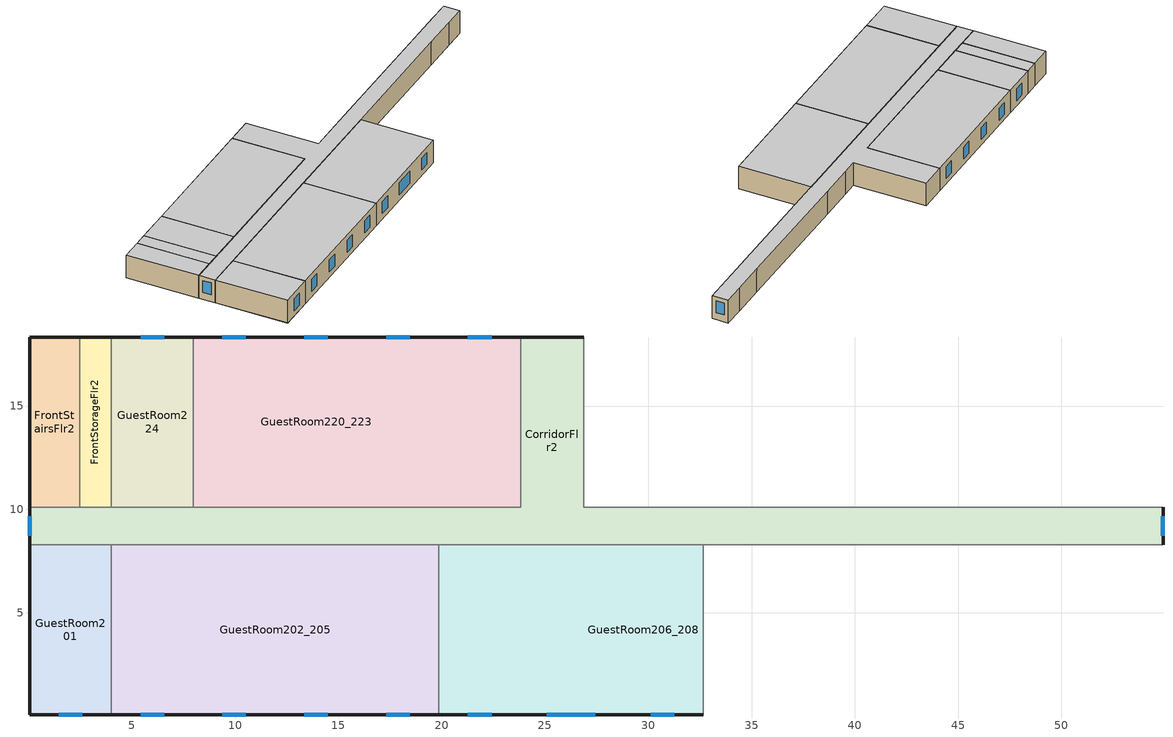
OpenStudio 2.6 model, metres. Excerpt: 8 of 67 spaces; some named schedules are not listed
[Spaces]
CorridorFlr2
 floor to CorridorFlr1: 26.87,18.34 26.87,10.11 54.91,10.11 54.91,8.28 0.05,8.28 0.05,10.11 23.82,10.11 23.82,18.34 z3.35
 wall outside: 0.05,10.11 0.05,8.28 / 54.91,8.28 54.91,10.11 / 26.87,18.34 23.82,18.34 z3.35:6.1
 wall to GuestRoom201: 0.05,8.28 4.01,8.28 z3.35:6.1
 wall to GuestRoom213: 48.51,8.28 52.47,8.28 z3.35:6.1
 wall to GuestRoom219: 32.66,10.11 28.7,10.11 z3.35:6.1
 wall to GuestRoom209_212: 32.66,8.28 48.51,8.28 z3.35:6.1
 wall to FrontStorageFlr2: 4.01,10.11 2.49,10.11 z3.35:6.1
 wall to RearStairsFlr2: 54.91,10.11 52.47,10.11 z3.35:6.1
 wall to ElevatorCoreFlr2: 28.7,10.11 26.87,10.11 26.87,18.34 z3.35:6.1
 wall to GuestRoom215_218: 48.51,10.11 32.66,10.11 z3.35:6.1
 wall to RearStorageFlr2: 52.47,8.28 54.91,8.28 z3.35:6.1
 wall to FrontStairsFlr2: 2.49,10.11 0.05,10.11 z3.35:6.1
 wall to GuestRoom206_208: 19.86,8.28 32.66,8.28 z3.35:6.1
 wall to GuestRoom220_223: 23.82,18.34 23.82,10.11 7.97,10.11 z3.35:6.1
 wall to GuestRoom202_205: 4.01,8.28 19.86,8.28 z3.35:6.1
 wall to GuestRoom224: 7.97,10.11 4.01,10.11 z3.35:6.1
 wall to GuestRoom214: 52.47,10.11 48.51,10.11 z3.35:6.1
 window: 0.05,9.66 0.05,8.73 / 54.91,8.73 54.91,9.66 z4.19:5.61
 ceiling to CorridorFlr3: 54.91,8.28 54.91,10.11 26.87,10.11 26.87,18.34 23.82,18.34 23.82,10.11 0.05,10.11 0.05,8.28 z6.1
GuestRoom201
 floor to FrontLoungeFlr1: 4.01,8.28 4.01,0.05 0.05,0.05 0.05,8.28 z3.35
 wall outside: 0.05,8.28 0.05,0.05 4.01,0.05 z3.35:6.1
 wall to GuestRoom202_205: 4.01,0.05 4.01,8.28 z3.35:6.1
 window: 1.46,0.05 2.6,0.05 z4:5.45
 ceiling to GuestRoom301: 4.01,0.05 4.01,8.28 0.05,8.28 0.05,0.05 z6.1
GuestRoom220_223
 floor to FrontOfficeFlr1: 19.86,18.34 19.86,10.11 7.97,10.11 7.97,18.34 z3.35
 floor to ExerciseCenterFlr1: 23.82,18.34 23.82,10.11 19.86,10.11 19.86,18.34 z3.35
 wall outside: 23.82,18.34 7.97,18.34 z3.35:6.1
 wall to GuestRoom224: 7.97,18.34 7.97,10.11 z3.35:6.1
 window: 22.41,18.34 21.27,18.34 / 18.45,18.34 17.31,18.34 / 14.49,18.34 13.35,18.34 / 10.52,18.34 9.39,18.34 z4:5.45
 ceiling to GuestRoom320_323: 23.82,10.11 23.82,18.34 7.97,18.34 7.97,10.11 z6.1
GuestRoom202_205
 floor to FrontLoungeFlr1: 19.86,8.28 19.86,0.05 4.01,0.05 4.01,8.28 z3.35
 wall outside: 4.01,0.05 19.86,0.05 z3.35:6.1
 wall to GuestRoom206_208: 19.86,0.05 19.86,8.28 z3.35:6.1
 window: 17.31,0.05 18.45,0.05 / 9.39,0.05 10.52,0.05 / 13.35,0.05 14.49,0.05 / 5.42,0.05 6.56,0.05 z4:5.45
 ceiling to GuestRoom302_305: 19.86,0.05 19.86,8.28 4.01,8.28 4.01,0.05 z6.1
FrontStorageFlr2
 floor to FrontStorageFlr1: 4.01,18.34 4.01,10.11 2.49,10.11 2.49,18.34 z3.35
 wall outside: 4.01,18.34 2.49,18.34 z3.35:6.1
 wall to FrontStairsFlr2: 2.49,18.34 2.49,10.11 z3.35:6.1
 wall to GuestRoom224: 4.01,10.11 4.01,18.34 z3.35:6.1
 ceiling to FrontStorageFlr3: 4.01,10.11 4.01,18.34 2.49,18.34 2.49,10.11 z6.1
GuestRoom206_208
 floor to RestroomFlr1: 23.82,8.28 23.82,0.05 19.86,0.05 19.86,8.28 z3.35
 floor to CorridorFlr1: 26.87,8.28 26.87,0.05 23.82,0.05 23.82,8.28 z3.35
 floor to MeetingRoomFlr1: 32.66,8.28 32.66,0.05 26.87,0.05 26.87,8.28 z3.35
 wall outside: 19.86,0.05 32.66,0.05 z3.35:6.1
 wall to GuestRoom209_212: 32.66,0.05 32.66,8.28 z3.35:6.1
 window: 25.08,0.05 27.44,0.05 / 21.27,0.05 22.41,0.05 / 30.11,0.05 31.25,0.05 z4:5.45
 ceiling to GuestRoom306_308: 32.66,0.05 32.66,8.28 19.86,8.28 19.86,0.05 z6.1
GuestRoom224
 floor to FrontOfficeFlr1: 7.97,18.34 7.97,10.11 4.01,10.11 4.01,18.34 z3.35
 wall outside: 7.97,18.34 4.01,18.34 z3.35:6.1
 window: 6.56,18.34 5.42,18.34 z4:5.45
 ceiling to GuestRoom324: 7.97,10.11 7.97,18.34 4.01,18.34 4.01,10.11 z6.1
FrontStairsFlr2
 floor to FrontStairsFlr1: 2.49,18.34 2.49,10.11 0.05,10.11 0.05,18.34 z3.35
 wall outside: 2.49,18.34 0.05,18.34 0.05,10.11 z3.35:6.1
 ceiling to FrontStairsFlr3: 2.49,10.11 2.49,18.34 0.05,18.34 0.05,10.11 z6.1
[Site]
Vancouver Intl AP_BC_CAN: Latitude {deg}=49.195; Longitude {deg}=-123.184; Time Zone {hr}=-8; Elevation {m}=4.3; Terrain=Suburbs
[Building]
SmallHotel-CAN_BC_Vancouver.Intl.AP.718920_CWEC2016.epw created: 2018-09-18 17:35:47 +0000: North Axis {deg}=180; Default Construction Set=BTAP-Mass at hdd = 2800.0; Standards Number of Stories=4; Standards Number of Above Ground Stories=4; Standards Building Type=SmallHotel
[Site:WaterMainsTemperature]
Calculation Method=Correlation; Annual Average Outdoor Air Temperature {C}=10.4083; Maximum Difference In Monthly Average Outdoor Air Temperatures {deltaC}=14.1
[Site:GroundTemperature:BuildingSurface]
19.527, 19.502, 19.536, 19.598, 20.002, 21.64, 22.225, 22.375, 21.449, 20.121, 19.802, 19.633
[ClimateZones]
Climate Zone Institution Name 2=CEC; Climate Zone Document Name 2=California Climate Zone Descriptions; Climate Zone Document Year 2=1995
[SizingPeriod:DesignDay] Barometric Pressure {Pa}=101273; Sky Clearness=0; Rain Indicator=0; Snow Indicator=0; Day of Month=21; Daylight Saving Time Indicator=0; Humidity Indicating Type=Wetbulb; Dry-Bulb Temperature Range Modifier Type=DefaultMultipliers
Name | Maximum Dry-Bulb Temperature {C} | Daily Dry-Bulb Temperature Range {deltaC} | Humidity Indicating Conditions at Maximum Dry-Bulb | Wind Speed {m/s} | Wind Direction {deg} | Month | Day Type | Solar Model Indicator | ASHRAE Taub | ASHRAE Taud
Vancouver Intl AP Ann Htg 99.6% Condns DB | -6.1 | 0 | -6.1 | 3 | 100 | 12 | WinterDesignDay | ASHRAEClearSky
Vancouver Intl AP Ann Clg .4% Condns DB=>MWB | 25.1 | 7.6 | 18.5 | 3.7 | 300 | 7 | SummerDesignDay | ASHRAETau | 0.359 | 2.485
[Material:NoMass] Roughness=Smooth; Thermal Absorptance=0.9; Solar Absorptance=0.7
Name | Thermal Resistance {m2-K/W} | Visible Absorptance
Typical Carpet Pad; Typical Carpet Pad 1 | 0.21648 | 0.8
Typical Insulation 1 | 4.14482 | 0.7
Typical Insulation 2 | 2.90366 | 0.7
Typical Insulation 3 | 4.40527 | 0.7
Typical Carpet Pad 2 | 1.25503 | 0.8
Typical Carpet Pad 3; Typical Carpet Pad 4 | 1.69459 | 0.8
Typical Insulation 4 | 0.416649 | 0.7
Typical Insulation 5 | 0.416667 | 0.7
[Material]
Name | Roughness | Thickness {m} | Conductivity {W/m-K} | Density {kg/m3} | Specific Heat {J/kg-K} | Thermal Absorptance | Solar Absorptance | Visible Absorptance
G05 25mm wood | MediumSmooth | 0.0254 | 0.15 | 608 | 1630 | 0.9 | 0.5 | 0.5
100mm Normalweight concrete floor 1 | MediumSmooth | 0.1016 | 2.31 | 2322 | 832
G01 13mm gypsum board 1 | Smooth | 0.0127 | 0.16 | 800 | 1090 | 0.9 | 0.7 | 0.5
4 in. Normalweight Concrete Floor 1 | MediumRough | 0.1016 | 2.31 | 2322 | 832 | 0.9 | 0.7 | 0.7
1IN Stucco 1 | Smooth | 0.0253 | 0.6918 | 1858 | 837 | 0.9 | 0.7 | 0.92
8IN CONCRETE HW RefBldg 1 | Rough | 0.2032 | 1.311 | 2240 | 836.8 | 0.9 | 0.7 | 0.7
1/2IN Gypsum 1 | Smooth | 0.0127 | 0.16 | 784.9 | 830 | 0.9 | 0.4 | 0.4
Metal Roof Surface 1; F08 Metal surface 1 | Smooth | 0.0008 | 45.28 | 7824 | 500 | 0.9 | 0.7 | 0.7
6 in. Normalweight Concrete Floor 1; 6 in. Normalweight Concrete Floor 2; 6 in. Normalweight Concrete Floor 3 | MediumRough | 0.1524 | 2.31 | 2322 | 832 | 0.9 | 0.7 | 0.7
[Construction]
BTAP-Int-Partition; BTAP-Int-Door: G05 25mm wood
BTAP-Int-Floor: 100mm Normalweight concrete floor 1, Typical Carpet Pad
BTAP-Int-Wall: G01 13mm gypsum board 1, G01 13mm gypsum board 1
BTAP-Int-Ceiling: Typical Carpet Pad, 100mm Normalweight concrete floor 1
BTAP-Int-Window: SimpleGlazing
BTAP-Ext-Floor-Mass:U-0.227: Typical Insulation 1, 4 in. Normalweight Concrete Floor 1, Typical Carpet Pad 1
BTAP-Ext-Wall-Mass:U-0.315: 1IN Stucco 1, 8IN CONCRETE HW RefBldg 1, Typical Insulation 2, 1/2IN Gypsum 1
BTAP-Ext-Roof-Metal:U-0.227: Metal Roof Surface 1, Typical Insulation 3
BTAP-Grnd-Floor-Mass:U-0.757: 6 in. Normalweight Concrete Floor 1, Typical Carpet Pad 2
BTAP-Grnd-Wall-Mass:U-0.568: 6 in. Normalweight Concrete Floor 2, Typical Carpet Pad 3
BTAP-Grnd-Roof-Mass:U-0.568: 6 in. Normalweight Concrete Floor 3, Typical Carpet Pad 4
BTAP-Ext-FixedWindow:U=0.240 SHGC=0.600; BTAP-Ext-GlassDoors:U=0.240 SHGC=0.600; BTAP-Ext-Skylights:U=0.240 SHGC=0.600; BTAP-Ext-DaylightDomes:U=0.240 SHGC=0.600; BTAP-Ext-DaylightDiffuser:U=0.240 SHGC=0.600: SimpleGlazing:U=0.240 SHGC=0.600
BTAP-Ext-Door:U-2.4: F08 Metal surface 1, Typical Insulation 4
BTAP-Ext-OverHeadDoor:U-2.4: Typical Insulation 5
[DefaultConstructionSet]
BTAP-Mass at hdd = 2800.0: Default Exterior Surface Constructions=BTAP-Mass at hdd = 2800.0; Default Interior Surface Constructions=Default Surface Constructions 2; Default Ground Contact Surface Constructions=BTAP-Mass at hdd = 2800.0 1; Default Exterior SubSurface Constructions=BTAP-Mass at hdd = 2800.0; Default Interior SubSurface Constructions=Default Sub Surface Constructions 2; Interior Partition Construction=BTAP-Int-Partition
[DefaultSurfaceConstructions]
Name | Floor Construction | Wall Construction | Roof Ceiling Construction
Default Surface Constructions 2 | BTAP-Int-Floor | BTAP-Int-Wall | BTAP-Int-Ceiling
BTAP-Mass at hdd = 2800.0 | BTAP-Ext-Floor-Mass:U-0.227 | BTAP-Ext-Wall-Mass:U-0.315 | BTAP-Ext-Roof-Metal:U-0.227
BTAP-Mass at hdd = 2800.0 1 | BTAP-Grnd-Floor-Mass:U-0.757 | BTAP-Grnd-Wall-Mass:U-0.568 | BTAP-Grnd-Roof-Mass:U-0.568
[DefaultSubSurfaceConstructions]
Name | Fixed Window Construction | Operable Window Construction | Door Construction | Glass Door Construction | Overhead Door Construction | Skylight Construction | Tubular Daylight Dome Construction | Tubular Daylight Diffuser Construction
Default Sub Surface Constructions 2 | BTAP-Int-Window | BTAP-Int-Window | BTAP-Int-Door
BTAP-Mass at hdd = 2800.0 | BTAP-Ext-FixedWindow:U=0.240 SHGC=0.600 | BTAP-Ext-FixedWindow:U=0.240 SHGC=0.600 | BTAP-Ext-Door:U-2.4 | BTAP-Ext-GlassDoors:U=0.240 SHGC=0.600 | BTAP-Ext-OverHeadDoor:U-2.4 | BTAP-Ext-Skylights:U=0.240 SHGC=0.600 | BTAP-Ext-DaylightDomes:U=0.240 SHGC=0.600 | BTAP-Ext-DaylightDiffuser:U=0.240 SHGC=0.600
[WindowMaterial:SimpleGlazingSystem] Solar Heat Gain Coefficient=0.6; Visible Transmittance=0.21
Name | U-Factor {W/m2-K}
SimpleGlazing | 2.2
SimpleGlazing:U=0.240 SHGC=0.600 | 2.4
[Space] Building Story=BuildingStory2
Name | Space Type | Thermal Zone
CorridorFlr2 | Space Function Corridor/Transition area other-sch-F | CorridorFlr2 ZN
FrontStairsFlr2 | Space Function Stairway/Stairwell-sch-F | FrontStairsFlr2 ZN
GuestRoom224 | Space Function Guest room | GuestRoom224 ZN
GuestRoom201 | Space Function Guest room | GuestRoom201 ZN
GuestRoom220_223 | Space Function Guest room | GuestRoom220_223 ZN
GuestRoom202_205 | Space Function Guest room | GuestRoom202_205 ZN
FrontStorageFlr2 | Space Function Storage room <= 5 m2 <= 100 m2-sch-F | FrontStorageFlr2 ZN
GuestRoom206_208 | Space Function Guest room | GuestRoom206_208 ZN
[BuildingStory]
BuildingStory2
[SpaceType] Standards Building Type=Space Function
Name | Default Schedule Set | Design Specification Outdoor Air Object | Standards Space Type
Space Function Corridor/Transition area other-sch-F | Space Function Corridor/Transition area other-sch-F Schedule Set | Space Function Corridor/Transition area other-sch-F Ventilation | Corridor/Transition area other-sch-F
Space Function Stairway/Stairwell-sch-F | Space Function Stairway/Stairwell-sch-F Schedule Set | Space Function Stairway/Stairwell-sch-F Ventilation | Stairway/Stairwell-sch-F
Space Function Storage room <= 5 m2 <= 100 m2-sch-F | Space Function Storage room <= 5 m2 <= 100 m2-sch-F Schedule Set | Space Function Storage room <= 5 m2 <= 100 m2-sch-F Ventilation | Storage room <= 5 m2 <= 100 m2-sch-F
Space Function Guest room | Space Function Guest room Schedule Set | Space Function Guest room Ventilation | Guest room
[People:Definition] Number of People Calculation Method=People/Area; Fraction Radiant=0.3
Name | People per Space Floor Area {person/m2}
Space Function Corridor/Transition area other-sch-F People Definition; Space Function Storage room <= 5 m2 <= 100 m2-sch-F People Definition | 0.0100036
Space Function Guest room People Definition | 0.0400145
Space Function Stairway/Stairwell-sch-F People Definition | 0.00500182
[People] Work Efficiency Schedule=Work Efficiency Schedule; Clothing Insulation Schedule=Clothing Schedule; Air Velocity Schedule=Air Velocity Schedule; Multiplier=1
Name | People Definition | Space or SpaceType
Space Function Corridor/Transition area other-sch-F People | Space Function Corridor/Transition area other-sch-F People Definition | Space Function Corridor/Transition area other-sch-F
Space Function Guest room People | Space Function Guest room People Definition | Space Function Guest room
Space Function Stairway/Stairwell-sch-F People | Space Function Stairway/Stairwell-sch-F People Definition | Space Function Stairway/Stairwell-sch-F
Space Function Storage room <= 5 m2 <= 100 m2-sch-F People | Space Function Storage room <= 5 m2 <= 100 m2-sch-F People Definition | Space Function Storage room <= 5 m2 <= 100 m2-sch-F
[Lights:Definition] Design Level Calculation Method=Watts/Area; Fraction Radiant=0.5; Fraction Visible=0.2
Name | Watts per Space Floor Area {W/m2}
Space Function Corridor/Transition area other-sch-F Lights Definition | 7.10258
Space Function Guest room Lights Definition | 5.10185
Space Function Stairway/Stairwell-sch-F Lights Definition | 7.40269
Space Function Storage room <= 5 m2 <= 100 m2-sch-F Lights Definition | 6.80247
[Lights] Fraction Replaceable=1
Name | Lights Definition | Space or SpaceType
Space Function Corridor/Transition area other-sch-F Lights | Space Function Corridor/Transition area other-sch-F Lights Definition | Space Function Corridor/Transition area other-sch-F
Space Function Guest room Lights | Space Function Guest room Lights Definition | Space Function Guest room
Space Function Stairway/Stairwell-sch-F Lights | Space Function Stairway/Stairwell-sch-F Lights Definition | Space Function Stairway/Stairwell-sch-F
Space Function Storage room <= 5 m2 <= 100 m2-sch-F Lights | Space Function Storage room <= 5 m2 <= 100 m2-sch-F Lights Definition | Space Function Storage room <= 5 m2 <= 100 m2-sch-F
[DesignSpecification:OutdoorAir] Outdoor Air Method=Sum
Name | Outdoor Air Flow per Floor Area {m3/s-m2}
Space Function Corridor/Transition area other-sch-F Ventilation; Space Function Stairway/Stairwell-sch-F Ventilation | 0.0003048
Space Function Guest room Ventilation | 0.0005588
Space Function Storage room <= 5 m2 <= 100 m2-sch-F Ventilation | 0.0003556
[DefaultScheduleSet] Number of People Schedule=NECB-F-Occupancy; People Activity Level Schedule=NECB-Activity; Lighting Schedule=NECB-F-Lighting; Electric Equipment Schedule=NECB-F-Electric-Equipment; Infiltration Schedule=Always On
Space Function Corridor/Transition area other-sch-F Schedule Set; Space Function Guest room Schedule Set; Space Function Stairway/Stairwell-sch-F Schedule Set; Space Function Storage room <= 5 m2 <= 100 m2-sch-F Schedule Set
[ThermostatSetpoint:DualSetpoint] Heating Setpoint Temperature Schedule=NECB-F-Thermostat Setpoint-Heating; Cooling Setpoint Temperature Schedule=NECB-F-Thermostat Setpoint-Cooling
Space Function Corridor/Transition area other-sch-F Thermostat 2; Space Function Stairway/Stairwell-sch-F Thermostat 2; Space Function Storage room <= 5 m2 <= 100 m2-sch-F Thermostat 2; Space Function Guest room Thermostat 6; Space Function Guest room Thermostat 7; Space Function Guest room Thermostat 8; Space Function Guest room Thermostat 14; Space Function Guest room Thermostat 15
[ElectricEquipment:Definition]
Space Function Guest room Elec Equip Definition: Design Level Calculation Method=Watts/Area; Watts per Space Floor Area {W/m2}=2.50091; Fraction Radiant=0.5
[ElectricEquipment]
Space Function Guest room Elec Equip: Electric Equipment Definition=Space Function Guest room Elec Equip Definition; Space or SpaceType=Space Function Guest room
[SpaceInfiltration:DesignFlowRate] Schedule=Always On Discrete; Design Flow Rate Calculation Method=Flow/ExteriorArea; Flow per Exterior Surface Area {m3/s-m2}=0.00025; Constant Term Coefficient=0; Temperature Term Coefficient=0; Velocity Term Coefficient=0.224; Velocity Squared Term Coefficient=0
Name | Space or SpaceType
CorridorFlr2 Infiltration | CorridorFlr2
FrontStairsFlr2 Infiltration | FrontStairsFlr2
FrontStorageFlr2 Infiltration | FrontStorageFlr2
GuestRoom201 Infiltration | GuestRoom201
GuestRoom202_205 Infiltration | GuestRoom202_205
GuestRoom206_208 Infiltration | GuestRoom206_208
GuestRoom220_223 Infiltration | GuestRoom220_223
GuestRoom224 Infiltration | GuestRoom224
[ThermalZone] Use Ideal Air Loads=No
Name | Thermostat
CorridorFlr2 ZN | Space Function Corridor/Transition area other-sch-F Thermostat 2
FrontStairsFlr2 ZN | Space Function Stairway/Stairwell-sch-F Thermostat 2
FrontStorageFlr2 ZN | Space Function Storage room <= 5 m2 <= 100 m2-sch-F Thermostat 2
GuestRoom201 ZN | Space Function Guest room Thermostat 6
GuestRoom202_205 ZN | Space Function Guest room Thermostat 7
GuestRoom206_208 ZN | Space Function Guest room Thermostat 8
GuestRoom220_223 ZN | Space Function Guest room Thermostat 14
GuestRoom224 ZN | Space Function Guest room Thermostat 15
[Zone equipment]
GuestRoom406_408 ZN: Zone HVAC Ideal Loads Air System 48
GuestRoom409_412 ZN: Zone HVAC Ideal Loads Air System 49
GuestRoom413 ZN: Zone HVAC Ideal Loads Air System 50
GuestRoom414 ZN: Zone HVAC Ideal Loads Air System 51
GuestRoom415_418 ZN: Zone HVAC Ideal Loads Air System 52
GuestRoom419 ZN: Zone HVAC Ideal Loads Air System 53
GuestRoom420_423 ZN: Zone HVAC Ideal Loads Air System 54
GuestRoom424 ZN: Zone HVAC Ideal Loads Air System 55
LaundryRoomFlr1 ZN: Zone HVAC Ideal Loads Air System 56
MechanicalRoomFlr1 ZN: Zone HVAC Ideal Loads Air System 57
MeetingRoomFlr1 ZN: Zone HVAC Ideal Loads Air System 58
RearStairsFlr1 ZN: Zone HVAC Ideal Loads Air System 59
RearStairsFlr2 ZN: Zone HVAC Ideal Loads Air System 60
RearStairsFlr3 ZN: Zone HVAC Ideal Loads Air System 61
RearStairsFlr4 ZN: Zone HVAC Ideal Loads Air System 62
RearStorageFlr1 ZN: Zone HVAC Ideal Loads Air System 63
RearStorageFlr2 ZN: Zone HVAC Ideal Loads Air System 64
RearStorageFlr3 ZN: Zone HVAC Ideal Loads Air System 65
RearStorageFlr4 ZN: Zone HVAC Ideal Loads Air System 66
RestroomFlr1 ZN: Zone HVAC Ideal Loads Air System 67
[Schedule:Ruleset]
Clothing Schedule: Default Day Schedule=Clothing Schedule Default Winter Clothes
Air Velocity Schedule: Default Day Schedule=Air Velocity Schedule Default
Work Efficiency Schedule: Default Day Schedule=Work Efficiency Schedule Default
NECB-F-Occupancy: Default Day Schedule=NECB-F-Occupancy Default
NECB-Activity: Default Day Schedule=NECB-Activity Default; Summer Design Day Schedule=NECB-Activity Summer Design Day; Winter Design Day Schedule=NECB-Activity Winter Design Day
NECB-F-Lighting: Default Day Schedule=NECB-F-Lighting Default
NECB-F-Electric-Equipment: Default Day Schedule=NECB-F-Electric-Equipment Default
Always On: Default Day Schedule=Always On Default
NECB-F-Thermostat Setpoint-Heating: Default Day Schedule=NECB-F-Thermostat Setpoint-Heating Default
NECB-F-Thermostat Setpoint-Cooling: Default Day Schedule=NECB-F-Thermostat Setpoint-Cooling Default
[Schedule:Day]
Clothing Schedule Default Winter Clothes; Always On Default: 24, 0, 1
Air Velocity Schedule Default: 24, 0, 0.2
Work Efficiency Schedule Default: 24, 0, 0
NECB-F-Occupancy Default; NECB-F-Occupancy Default|Wkdy Day; NECB-F-Occupancy Sat Day; NECB-F-Occupancy Sun|Hol Day: 7, 0, 0.63, 8, 0, 0.49, 10, 0, 0.28, 16, 0, 0.14, 17, 0, 0.21, 20, 0, 0.35, 22, 0, 0.49, 23, 0, 0.56, 24, 0, 0.63
NECB-Activity Default; NECB-Activity Winter Design Day; NECB-Activity Summer Design Day: 24, 0, 130
NECB-F-Lighting Default; NECB-F-Lighting Default|Wkdy Day; NECB-F-Lighting Sat Day; NECB-F-Lighting Sun|Hol Day; NECB-F-Electric-Equipment Default: 1, 0, 0.21, 3, 0, 0.14, 6, 0, 0.07, 7, 0, 0.14, 8, 0, 0.28, 9, 0, 0.35, 11, 0, 0.28, 12, 0, 0.21, 19, 0, 0.14, 20, 0, 0.42, 21, 0, 0.56, 22, 0, 0.63, 23, 0, 0.56, 24, 0, 0.42
NECB-F-Thermostat Setpoint-Heating Default; NECB-F-Thermostat Setpoint-Heating Default|Wkdy Day; NECB-F-Thermostat Setpoint-Heating Sat Day; NECB-F-Thermostat Setpoint-Heating Sun|Hol Day: 1, 0, 22, 7, 0, 18, 8, 0, 20, 24, 0, 22
NECB-F-Thermostat Setpoint-Cooling Default; NECB-F-Thermostat Setpoint-Cooling Default|Wkdy Day; NECB-F-Thermostat Setpoint-Cooling Sat Day; NECB-F-Thermostat Setpoint-Cooling Sun|Hol Day: 24, 0, 24
[Schedule:Rule] Date Specification Type=DateRange; Start Day=1
Name | Schedule Ruleset | Rule Order | Day Schedule | Start Month | End Month | End Day | Apply Monday | Apply Tuesday | Apply Wednesday | Apply Thursday | Apply Friday | Apply Saturday | Apply Sunday
Schedule Rule 1 | Clothing Schedule | 0 | Clothing Schedule Summer Clothes | 5 | 9 | 30
Schedule Rule 2 | NECB-F-Occupancy | 2 | NECB-F-Occupancy Default|Wkdy Day | 1 | 12 | 31 | Yes | Yes | Yes | Yes | Yes
Schedule Rule 3 | NECB-F-Occupancy | 1 | NECB-F-Occupancy Sat Day | 1 | 12 | 31 |  |  |  |  |  | Yes
Schedule Rule 4 | NECB-F-Occupancy | 0 | NECB-F-Occupancy Sun|Hol Day | 1 | 12 | 31 |  |  |  |  |  |  | Yes
Schedule Rule 5 | NECB-F-Lighting | 2 | NECB-F-Lighting Default|Wkdy Day | 1 | 12 | 31 | Yes | Yes | Yes | Yes | Yes
Schedule Rule 6 | NECB-F-Lighting | 1 | NECB-F-Lighting Sat Day | 1 | 12 | 31 |  |  |  |  |  | Yes
Schedule Rule 7 | NECB-F-Lighting | 0 | NECB-F-Lighting Sun|Hol Day | 1 | 12 | 31 |  |  |  |  |  |  | Yes
Schedule Rule 8 | NECB-F-Electric-Equipment | 2 | NECB-F-Electric-Equipment Default|Wkdy Day | 1 | 12 | 31 | Yes | Yes | Yes | Yes | Yes
Schedule Rule 9 | NECB-F-Electric-Equipment | 1 | NECB-F-Electric-Equipment Sat Day | 1 | 12 | 31 |  |  |  |  |  | Yes
Schedule Rule 10 | NECB-F-Electric-Equipment | 0 | NECB-F-Electric-Equipment Sun|Hol Day | 1 | 12 | 31 |  |  |  |  |  |  | Yes
Schedule Rule 11 | NECB-F-Thermostat Setpoint-Heating | 2 | NECB-F-Thermostat Setpoint-Heating Default|Wkdy Day | 1 | 12 | 31 | Yes | Yes | Yes | Yes | Yes
Schedule Rule 12 | NECB-F-Thermostat Setpoint-Heating | 1 | NECB-F-Thermostat Setpoint-Heating Sat Day | 1 | 12 | 31 |  |  |  |  |  | Yes
Schedule Rule 13 | NECB-F-Thermostat Setpoint-Heating | 0 | NECB-F-Thermostat Setpoint-Heating Sun|Hol Day | 1 | 12 | 31 |  |  |  |  |  |  | Yes
Schedule Rule 14 | NECB-F-Thermostat Setpoint-Cooling | 2 | NECB-F-Thermostat Setpoint-Cooling Default|Wkdy Day | 1 | 12 | 31 | Yes | Yes | Yes | Yes | Yes
Schedule Rule 15 | NECB-F-Thermostat Setpoint-Cooling | 1 | NECB-F-Thermostat Setpoint-Cooling Sat Day | 1 | 12 | 31 |  |  |  |  |  | Yes
Schedule Rule 16 | NECB-F-Thermostat Setpoint-Cooling | 0 | NECB-F-Thermostat Setpoint-Cooling Sun|Hol Day | 1 | 12 | 31 |  |  |  |  |  |  | Yes
[Schedule:Constant]
Always On Discrete: Value=1
